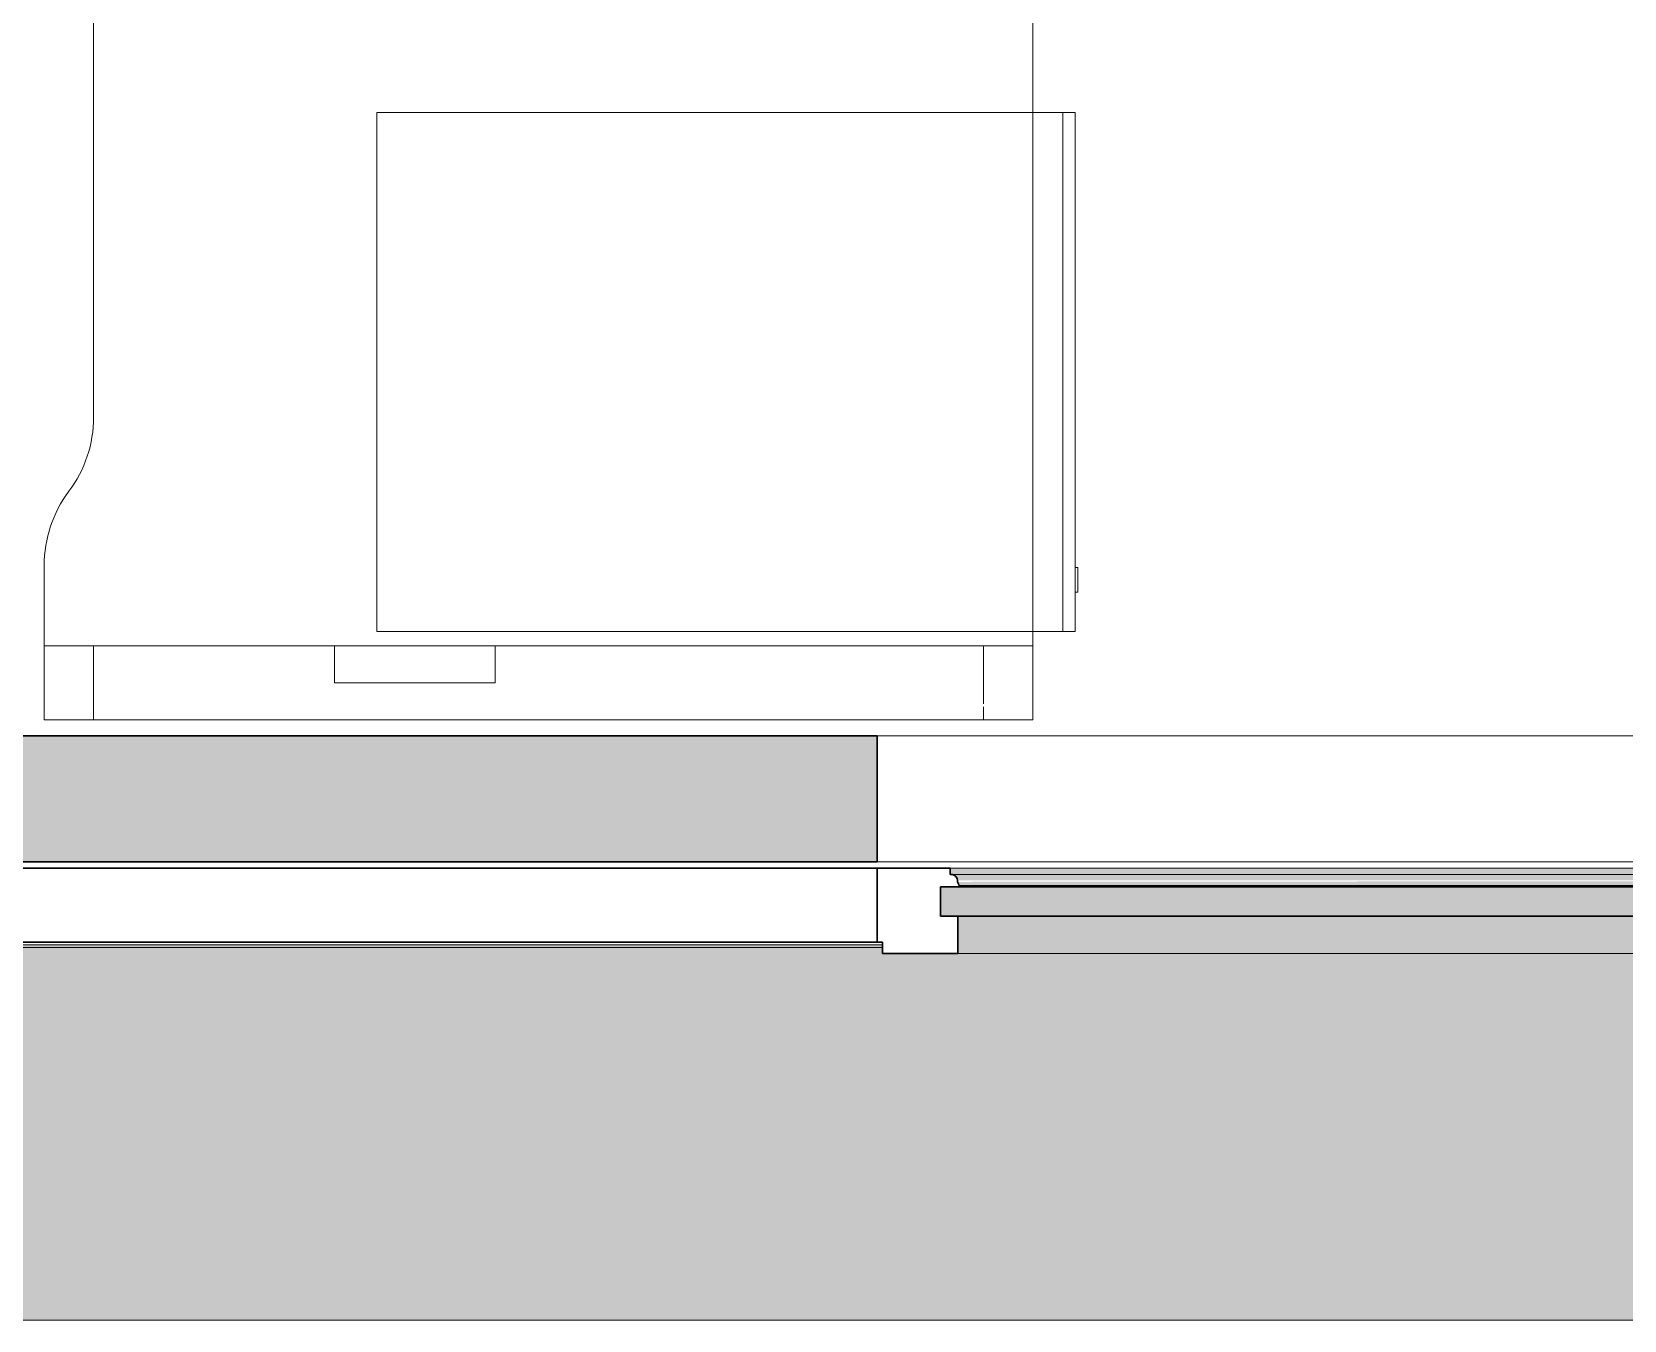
# Model space of a CAD drawing. Header units: millimetres. Extents: x 155927 to 295199, y -4084 to 97293.
# Drawn here: x 170263 to 171551, y 8897 to 9940 of the extents above; entities that cross this region are included whole.
import ezdxf

# ---------------------------------------------------------------- set-up
doc = ezdxf.new("R2010")
doc.units = ezdxf.units.MM
doc.header["$MEASUREMENT"] = 0
for name, color, linetype, lineweight in [('A-GLAZ', 7, 'CONTINUOUS', 9), ('A-WALL', 7, 'CONTINUOUS', 9), ('A-WALL-PATT', 7, 'CONTINUOUS', 9), ('I-FURN', 8, 'CONTINUOUS', 9), ('I-WALL', 7, 'CONTINUOUS', 9)]:
    doc.layers.add(name, color=color, linetype=linetype, lineweight=lineweight)

msp = doc.modelspace()

# ---------------------------------------------------------------- hatches: boundary and pattern name
at = {"layer": 'A-GLAZ'}
h = msp.add_hatch(color=256, dxfattribs=at)
h.paths.add_polyline_path([(173606.4, 9255.8), (173603.6, 9257.5), (173604.9, 9256.4), (173606, 9255.9)], flags=0)
h.paths.add_polyline_path([(171010.4, 9255.8), (171007.6, 9257.5), (171008.9, 9256.4), (171010, 9255.9)], flags=0)
h.paths.add_polyline_path([(168414.4, 9255.8), (168411.6, 9257.5), (168412.9, 9256.4), (168414, 9255.9)], flags=0)
h.paths.add_polyline_path([(165818.4, 9255.8), (165815.6, 9257.5), (165816.9, 9256.4), (165818, 9255.9)], flags=0)
h.paths.add_polyline_path([(163222.4, 9255.8), (163219.6, 9257.5), (163220.9, 9256.4), (163222, 9255.9)], flags=0)
for points in [[(172284.8, 9257.5), (172287.6, 9258.3), (172287.6, 9262.5), (171006, 9262.5), (171006, 9257.5), (172283.8, 9257.5)], [(172281.8, 9252.6), (172283.6, 9256.2), (172283.8, 9257.5), (171008.9, 9257), (171011.6, 9253.9), (171012.3, 9252.6), (172281.4, 9252.6)], [(172145, 9248.6), (172280.4, 9248.6), (172281.6, 9252.6), (171012, 9251.5), (171013.3, 9248.6), (171544.6, 9248.6)], [(172145, 9223.6), (172295.6, 9223.6), (172295.6, 9247.5), (170998.1, 9247.5), (170998.1, 9223.6), (171544.6, 9223.6)], [(172145, 9193.6), (172281.6, 9193.6), (172281.6, 9223.6), (171012, 9223.6), (171012, 9193.6), (171544.6, 9193.6)], [(175042.8, 8896.6), (175042.8, 8933.6), (174942.8, 8933.6), (174942.8, 9198.3), (174938.5, 9198.3), (174938.5, 9193.6), (173547.2, 9193.6), (173547.2, 9198.3), (172342.5, 9198.3), (172342.5, 9193.6), (170951.2, 9193.6), (170951.2, 9198.3), (169746.5, 9198.3), (169746.5, 9193.6), (168355.2, 9193.6), (168355.2, 9198.3), (167150.5, 9198.3), (167150.5, 9193.6), (165759.2, 9193.6), (165759.2, 9198.3), (164554.5, 9198.3), (164554.5, 9193.6), (163163.2, 9193.6), (163163.2, 9198.3), (163158.8, 9198.3), (163158.8, 8896.6), (174942.8, 8896.6)]]:
    msp.add_hatch(color=256, dxfattribs=at).paths.add_polyline_path(points, flags=0)
h = msp.add_hatch(color=256, dxfattribs=at)
h.paths.add_polyline_path([(174942.8, 9198.3), (174942.8, 9200.4), (174938.5, 9200.4), (174938.5, 9198.3)], flags=0)
h.paths.add_polyline_path([(173345.7, 9198.3), (173547.2, 9198.3), (173547.2, 9200.4), (172342.5, 9200.4), (172342.5, 9198.3), (172745.3, 9198.3)], flags=0)
h.paths.add_polyline_path([(170944.3, 9198.3), (170951.2, 9198.3), (170951.2, 9200.4), (169746.5, 9200.4), (169746.5, 9198.3), (169756.2, 9198.3)], flags=0)
h.paths.add_polyline_path([(168345.5, 9198.3), (168355.2, 9198.3), (168355.2, 9200.4), (167150.5, 9200.4), (167150.5, 9198.3), (167942.6, 9198.3)], flags=0)
h.paths.add_polyline_path([(165759.2, 9198.3), (165759.2, 9200.4), (164554.5, 9200.4), (164554.5, 9198.3), (165749.5, 9198.3)], flags=0)
h.paths.add_polyline_path([(163158.8, 9198.3), (163163.2, 9198.3), (163163.2, 9200.4), (163158.8, 9200.4)], flags=0)
at = {"layer": 'A-WALL-PATT'}
msp.add_hatch(color=256, dxfattribs=at).paths.add_polyline_path([(170946.8, 9267.6), (170946.8, 9369.6), (169750.8, 9369.6), (169750.8, 9267.6), (170944.3, 9267.6)], flags=0)

# ---------------------------------------------------------------- linework, layer by layer
at = {"layer": 'A-GLAZ', "lineweight": 30}
for p, q in [((170946.8, 9262.5), (169750.8, 9262.5)), ((170946.8, 9202.6), (170946.8, 9262.5)), ((171006, 9262.5), (170946.8, 9262.5)), ((170946.8, 9262.5), (170946.8, 9202.6)), ((171006, 9257.5), (171006, 9262.5)), ((171007.6, 9257.5), (171006, 9257.5)), ((172295.6, 9247.5), (170998.1, 9247.5)), ((170998.1, 9247.5), (170998.1, 9223.6)), ((170998.1, 9223.6), (170998.1, 9247.5)), ((170998.1, 9247.5), (171013.3, 9247.5)), ((171013.3, 9247.5), (171013.3, 9248.6)), ((170998.1, 9223.6), (172295.6, 9223.6)), ((171012, 9223.6), (170998.1, 9223.6)), ((171012, 9193.6), (171012, 9223.6)), ((169750.8, 9202.6), (170946.8, 9202.6)), ((170946.8, 9202.6), (170951.2, 9202.6)), ((170951.2, 9202.6), (170951.2, 9193.6)), ((170951.2, 9193.6), (171012, 9193.6))]:
    msp.add_line(p, q, dxfattribs=at)
at = {"layer": 'A-GLAZ'}
for p, q in [((172287.6, 9262.5), (171006, 9262.5)), ((171006, 9257.5), (171007.6, 9257.5)), ((171007.6, 9257.5), (172286.1, 9257.5)), ((171013.3, 9248.6), (172280.4, 9248.6)), ((169746.5, 9200.4), (170951.2, 9200.4)), ((169746.5, 9198.3), (170951.2, 9198.3)), ((171012, 9193.6), (172281.6, 9193.6)), ((163158.8, 8896.6), (175042.8, 8896.6))]:
    msp.add_line(p, q, dxfattribs=at)
at = {"layer": 'A-GLAZ', "lineweight": 30}
for centre, radius, start, end in [((171006.5, 9252.2), 5.36, 3.4261, 78.0476), ((171019.2, 9253), 7.4, 183.4261, 216.5739)]:
    msp.add_arc(centre, radius, start, end, dxfattribs=at)
at = {"layer": 'A-GLAZ'}
for points, knots in [([(171010, 9256.2), (171009.9, 9256.4), (171009.5, 9256.7), (171008.7, 9257.2), (171008, 9257.4), (171007.6, 9257.5)], [-0.4, -0.4, -0.4, -0.4, -0.3, -0.2, 0, 0, 0, 0]), ([(171011.8, 9252.6), (171011.8, 9253), (171011.7, 9253.7), (171011.3, 9254.6), (171011.1, 9255), (171011, 9255.2)], [-1, -1, -1, -1, -0.8, -0.7, -0.6, -0.6, -0.6, -0.6])]:
    msp.add_open_spline(points, degree=3, knots=knots, dxfattribs=at)
msp.add_open_spline([(171013.3, 9248.6), (171013, 9249), (171012.7, 9249.4), (171012.5, 9249.8)], degree=3, dxfattribs=at)
at = {"layer": 'A-WALL'}
msp.add_line((170946.8, 9267.6), (172346.8, 9267.6), dxfattribs=at)
at = {"layer": 'I-FURN'}
for p, q in [((171072.8, 9382.7), (171072.8, 10982.7)), ((171072.8, 10982.7), (171072.8, 9382.7)), ((170312.8, 10460), (170312.8, 9627.7)), ((170312.8, 9627.7), (170312.8, 10460)), ((170542.1, 9874.3), (170542.1, 9454.3)), ((171072.8, 9874.3), (170542.1, 9874.3)), ((171097.1, 9874.3), (171072.8, 9874.3)), ((171107.1, 9874.3), (171097.1, 9874.3)), ((171097.1, 9874.3), (171097.1, 9454.3)), ((171097.1, 9454.3), (171097.1, 9874.3)), ((171107.1, 9454.3), (171107.1, 9874.3)), ((170272.8, 9507.7), (170272.8, 9382.7)), ((170272.8, 9382.7), (170272.8, 9507.7)), ((171109.1, 9505.9), (171107.1, 9505.9)), ((171109.1, 9505.9), (171109.1, 9485.9)), ((171109.1, 9485.9), (171109.1, 9505.9)), ((171107.1, 9485.9), (171109.1, 9485.9)), ((170542.1, 9454.3), (171072.8, 9454.3)), ((171072.8, 9454.3), (171097.1, 9454.3)), ((171097.1, 9454.3), (171107.1, 9454.3)), ((170312.8, 9442.7), (170272.8, 9442.7)), ((170272.8, 9442.7), (170507.8, 9442.7)), ((170272.8, 9382.7), (170272.8, 9442.7)), ((170272.8, 9382.7), (170272.8, 9442.7)), ((171032.8, 9442.7), (170312.8, 9442.7)), ((170312.8, 9382.7), (170312.8, 9442.7)), ((170312.8, 9382.7), (170312.8, 9442.7)), ((170507.8, 9442.7), (170637.8, 9442.7)), ((170507.8, 9412.7), (170507.8, 9442.7)), ((170507.8, 9412.7), (170507.8, 9442.7)), ((170637.8, 9442.7), (171072.8, 9442.7)), ((170637.8, 9442.7), (170637.8, 9412.7)), ((170637.8, 9412.7), (170637.8, 9442.7)), ((171072.8, 9442.7), (171032.8, 9442.7)), ((171032.8, 9395.6), (171032.8, 9442.7)), ((171032.8, 9395.6), (171032.8, 9442.7)), ((171072.8, 9442.7), (171072.8, 9382.7)), ((171072.8, 9382.7), (171072.8, 9442.7)), ((170637.8, 9412.7), (170507.8, 9412.7)), ((170507.8, 9412.7), (170637.8, 9412.7)), ((171032.8, 9382.7), (171032.8, 9393.3)), ((171032.8, 9382.7), (171032.8, 9393.3)), ((170272.8, 9382.7), (170312.8, 9382.7)), ((171072.8, 9382.7), (170272.8, 9382.7)), ((170272.8, 9382.7), (171072.8, 9382.7)), ((171072.8, 9382.7), (170272.8, 9382.7)), ((170312.8, 9382.7), (171032.8, 9382.7)), ((171032.8, 9382.7), (171072.8, 9382.7))]:
    msp.add_line(p, q, dxfattribs=at)
for centre, start, end in [((170212.8, 9627.7), 323.1301, 0), ((170212.8, 9627.7), 323.1301, 0), ((170372.8, 9507.7), 143.1301, 180), ((170372.8, 9507.7), 143.1301, 180)]:
    msp.add_arc(centre, 100, start, end, dxfattribs=at)
at = {"layer": 'I-WALL', "lineweight": 30}
for p, q in [((170946.8, 9369.6), (169750.8, 9369.6)), ((170946.8, 9267.6), (170946.8, 9369.6)), ((169750.8, 9267.6), (170946.8, 9267.6))]:
    msp.add_line(p, q, dxfattribs=at)
at = {"layer": 'I-WALL'}
for p, q in [((170946.8, 9369.6), (172346.8, 9369.6)), ((172346.8, 9267.6), (170946.8, 9267.6))]:
    msp.add_line(p, q, dxfattribs=at)

doc.saveas('drawing.dxf')
